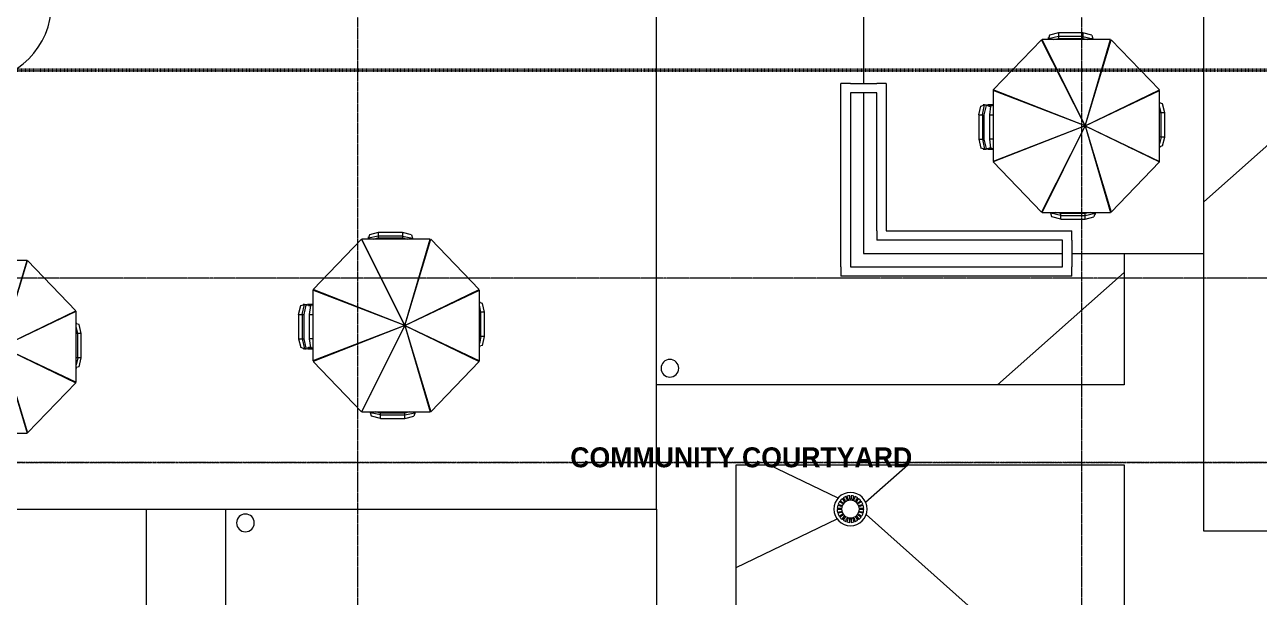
# Model space of a CAD drawing. Header units: inches. Extents: x -4266 to -1814, y 9706 to 12441.
# Drawn here: x -3305 to -2747, y 11009 to 11268 of the extents above; entities that cross this region are included whole.
import ezdxf

# ---------------------------------------------------------------- set-up
doc = ezdxf.new("R2010")
doc.units = ezdxf.units.IN
doc.header["$MEASUREMENT"] = 0
for name, pattern in [('Aligning Line 1_8_', [0.25, 0.125, -0.125]), ('Dash 1_16_', [0.125, 0.0625, -0.0625]), ('Dash Dot 3_16_', [0.3125, 0.1875, -0.0625, 0, -0.0625]), ('Grid Line 1_2_', [0.875, 0.5, -0.125, 0.125, -0.125])]:
    doc.linetypes.add(name, pattern=pattern)
for name, color, linetype, lineweight in [('A-ANNO-NOTE', 131, 'Continuous', 9), ('A-ANNO-SYMB-1', 150, 'Dash Dot 3_16_', 9), ('A-DOOR-1', 7, 'Continuous', 9), ('A-FLOR-2', 10, 'Continuous', 13), ('A-WALL-4', 10, 'Continuous', 13), ('C-PROP-LINE-2', 91, 'Dash 1_16_', 50), ('E-LITE-EQPM-2', 7, 'Continuous', 9), ('G-ANNO-SYMB', 111, 'Aligning Line 1_8_', 9), ('I-FURN', 30, 'Continuous', 9), ('M-EQPM-2', 7, 'Continuous', 9), ('S-GRID-1', 1, 'Grid Line 1_2_', 9)]:
    doc.layers.add(name, color=color, linetype=linetype, lineweight=lineweight)
doc.styles.add('Century Gothic_B', font='GOTHICB.TTF', dxfattribs={"height": 9})

# ---------------------------------------------------------------- blocks, each defined once
blk = doc.blocks.new('Outdoor Table01 - 02ZUTB01_dwg-2525485-FLOOR PLAN - 1ST FLOOR')
at = {"layer": 'I-FURN'}
for p, q in [((-11, 40.99), (-11.5, 39.37)), ((-7, 40.37), (-11.5, 39.37)), ((-11.42, 39.62), (-11.5, 40)), ((-11.5, 39.5), (-11.5, 40)), ((-11.49, 39.42), (-11.5, 39.5)), ((-11.5, 39.37), (-11.5, 39)), ((-11.42, 39), (-11.46, 39.24)), ((-7, 41.99), (-11, 40.99)), ((-7, 39.5), (-9.25, 39)), ((-7, 41.99), (4, 41.99)), ((-7, 41.99), (-7, 40.37)), ((-7, 40.37), (4, 40.37)), ((-7, 40.37), (-7, 39.5)), ((4, 39.5), (-7, 39.5)), ((4, 41.99), (8, 40.99)), ((4, 41.99), (4, 40.37)), ((4, 40.37), (8.5, 39.37)), ((4, 40.37), (4, 39.5)), ((6.25, 39), (4, 39.5)), ((8.5, 39.37), (8, 40.99)), ((8.5, 40), (8.42, 39.62)), ((8.46, 39.24), (8.42, 39)), ((8.5, 39.5), (8.49, 39.42)), ((8.5, 39.5), (8.5, 40)), ((8.5, 39.37), (8.5, 39)), ((-37.47, 16.26), (-15.64, 38.89)), ((4, 0), (-15.64, 38.89)), ((-15.38, 39), (4, 0)), ((-15.38, 39), (15.49, 39)), ((4, 0), (15.49, 39)), ((4, 0), (15.74, 38.89)), ((15.74, 38.89), (37.57, 16.26)), ((-11.5, 30.7), (-11.5, 31.19)), ((-7.56, 23.27), (-7.74, 23.24)), ((10.22, 20.61), (10.1, 20.71)), ((4, 0), (-37.57, 16)), ((-37.57, -16), (-37.57, 16)), ((4, 0), (-37.47, 16.26)), ((4, 0), (37.57, 16.26)), ((4, 0), (37.68, 16)), ((37.68, 16), (37.68, -16)), ((-43.99, 6), (-42.99, 10)), ((-43.99, -5), (-43.99, 6)), ((-43.99, 6), (-42.37, 6)), ((-41.37, 10.5), (-42.99, 10)), ((-42.37, 6), (-41.37, 10.5)), ((-42.37, -5), (-42.37, 6)), ((-42.37, 6), (-41.5, 6)), ((-41.5, 10.5), (-42, 10.5)), ((-42, 10.5), (-41.62, 10.42)), ((-41.42, 10.49), (-41.5, 10.5)), ((-40.56, 10.23), (-41.5, 6)), ((-41.5, 6), (-41.5, -5)), ((-41.37, 10.5), (-40.5, 10.5)), ((-38.5, 10), (-41.24, 10.46)), ((-40.56, 10.21), (-39.5, 10)), ((-40.5, 10.5), (-40.54, 10.34)), ((-39.7, 10.2), (-40, 10.5)), ((-40, 10.5), (-39, 10.5)), ((-38.5, 10), (-39.5, 10)), ((-38.5, 10), (-39, 10.5)), ((-39, 10.5), (-37.57, 10.5)), ((-39, 10.5), (-37.57, 10.5)), ((-38.5, 10), (-39, 6)), ((-39, 6), (-39, -5)), ((-37.57, 6), (-39, 6)), ((-37.57, 10.31), (-38.5, 10)), ((-23.32, 10.71), (-23.39, 10.54)), ((20.51, 7.84), (20.45, 7.97)), ((23.61, 9.5), (24, 9.5)), ((37.68, 9.44), (38, 9.5)), ((37.68, 9.5), (38, 9.5)), ((38.99, 9), (37.68, 9.4)), ((38.37, 5), (37.68, 8.11)), ((38.99, 9), (39.99, 5)), ((4, 0), (-37.57, -16)), ((4, 0), (-37.47, -16.26)), ((4, 0), (-15.64, -38.89)), ((4, 0), (-15.38, -39)), ((4, 0), (15.49, -39)), ((4, 0), (37.68, -16)), ((4, 0), (37.57, -16.26)), ((4, 0), (15.74, -38.89)), ((38.37, 5), (37.68, 5)), ((39.99, 5), (38.37, 5)), ((38.37, 5), (38.37, -6)), ((39.99, 5), (39.99, -6)), ((-43.99, -5), (-42.99, -9)), ((-43.99, -5), (-42.37, -5)), ((-42.37, -5), (-41.37, -9.5)), ((-42.37, -5), (-41.5, -5)), ((-41.5, -5), (-40.56, -9.23)), ((-39, -5), (-38.5, -9)), ((-39, -5), (-37.57, -5)), ((-42.99, -9), (-41.37, -9.5)), ((-41.62, -9.42), (-42, -9.5)), ((-41.5, -9.5), (-42, -9.5)), ((-41.42, -9.49), (-41.5, -9.5)), ((-41.37, -9.5), (-40.5, -9.5)), ((-38.5, -9), (-41.24, -9.46)), ((-39.5, -9), (-40.56, -9.21)), ((-40.54, -9.34), (-40.5, -9.5)), ((-40, -9.5), (-39.7, -9.2)), ((-39, -9.5), (-40, -9.5)), ((-39.5, -9), (-38.5, -9)), ((-39, -9.5), (-38.5, -9)), ((-37.57, -9.5), (-39, -9.5)), ((-37.57, -9.5), (-39, -9.5)), ((-37.57, -9.31), (-38.5, -9)), ((-23.39, -10.54), (-23.32, -10.71)), ((20.45, -7.97), (20.51, -7.84)), ((25.68, -10.5), (26.1, -10.5)), ((38.37, -6), (37.68, -9.11)), ((38.37, -6), (37.68, -6)), ((38.99, -10), (37.68, -10.4)), ((38, -10.5), (37.68, -10.44)), ((37.68, -10.5), (38, -10.5)), ((39.99, -6), (38.37, -6)), ((39.99, -6), (38.99, -10)), ((-15.64, -38.89), (-37.47, -16.26)), ((37.57, -16.26), (15.74, -38.89)), ((10.1, -20.71), (10.22, -20.61)), ((-8, -23.77), (-8, -24.14)), ((-7.74, -23.24), (-7.56, -23.27)), ((-12.5, -32.68), (-12.5, -33.2)), ((15.49, -39), (-15.38, -39)), ((-12.5, -39.37), (-12.5, -39)), ((-12.42, -39), (-12.46, -39.24)), ((-10.25, -39), (-8, -39.5)), ((3, -39.5), (5.25, -39)), ((7.42, -39), (7.46, -39.24)), ((7.5, -39.37), (7.5, -39)), ((-12, -40.99), (-12.5, -39.37)), ((-8, -40.37), (-12.5, -39.37)), ((-12.49, -39.42), (-12.5, -39.5)), ((-12.5, -39.5), (-12.5, -40)), ((-12.5, -40), (-12.42, -39.62)), ((-8, -41.99), (-12, -40.99)), ((-8, -39.5), (3, -39.5)), ((-8, -40.37), (-8, -39.5)), ((3, -40.37), (-8, -40.37)), ((-8, -41.99), (-8, -40.37)), ((3, -41.99), (-8, -41.99)), ((3, -40.37), (7.5, -39.37)), ((3, -40.37), (3, -39.5)), ((3, -41.99), (3, -40.37)), ((7, -40.99), (3, -41.99)), ((7, -40.99), (7.5, -39.37)), ((7.42, -39.62), (7.5, -40)), ((7.49, -39.42), (7.5, -39.5)), ((7.5, -39.5), (7.5, -40))]:
    blk.add_line(p, q, dxfattribs=at)

msp = doc.modelspace()

# ---------------------------------------------------------------- linework, layer by layer
at = {"layer": 'A-ANNO-SYMB-1'}
for p, q in [((-1883.64479, 11153.42614), (-4015.08301, 11153.42614)), ((-4015.08301, 11070.38095), (-1883.64479, 11070.38095))]:
    msp.add_line(p, q, dxfattribs=at)
at = {"layer": 'A-DOOR-1'}
msp.add_arc((-3327.72374, 11277.2894), 35, 270, 360, dxfattribs=at)
at = {"layer": 'A-FLOR-2'}
for p, q in [((-3019.52374, 11049.2894), (-3019.52374, 11276.2894)), ((-2925.92374, 11276.2894), (-2925.92374, 11241.3894)), ((-2772.32374, 11187.97892), (-2672.86435, 11276.2894)), ((-2772.32374, 11164.5894), (-2772.32374, 11275.6644)), ((-2925.92374, 11237.1394), (-2925.92374, 11164.5894)), ((-2925.92374, 11164.5894), (-2836.17374, 11164.5894)), ((-2831.92374, 11164.5894), (-2772.32374, 11164.5894)), ((-2808.32374, 11164.5894), (-2808.32374, 11105.2894)), ((-2772.32374, 11039.2894), (-2772.32374, 11164.5894)), ((-2865.45254, 11105.2894), (-2808.32374, 11156.01434)), ((-2808.32374, 11105.2894), (-3019.52374, 11105.2894)), ((-2983.52374, 10934.1894), (-2983.52374, 11069.2894)), ((-2983.52374, 11069.2894), (-2808.32374, 11069.2894)), ((-2937.48174, 11054.25202), (-2968.7112, 11069.2894)), ((-2925.06269, 11052.36125), (-2905.99742, 11069.2894)), ((-2808.32374, 11069.2894), (-2808.32374, 10934.1894)), ((-3400.17374, 11049.2894), (-3019.52374, 11049.2894)), ((-3249.92374, 11049.2894), (-3249.92374, 10934.1894)), ((-3213.92374, 10934.1894), (-3213.92374, 11049.2894)), ((-3019.52374, 11049.2894), (-3019.52374, 10934.1894)), ((-2924.82634, 11046.84073), (-2808.32374, 10943.10802)), ((-2983.52374, 11022.92327), (-2937.91057, 11044.94804)), ((-2520.32374, 11039.2894), (-2772.32374, 11039.2894))]:
    msp.add_line(p, q, dxfattribs=at)
at = {"layer": 'A-WALL-4'}
for p, q in [((-2936.17374, 11158.5894), (-2936.17374, 11241.3894)), ((-2931.92374, 11241.3894), (-2936.17374, 11241.3894)), ((-2931.92374, 11241.3894), (-2919.92374, 11241.3894)), ((-2931.92374, 11237.1394), (-2931.92374, 11158.5894)), ((-2919.92374, 11237.1394), (-2931.92374, 11237.1394)), ((-2915.67374, 11241.3894), (-2919.92374, 11241.3894)), ((-2919.92374, 11174.8394), (-2919.92374, 11237.1394)), ((-2915.67374, 11241.3894), (-2915.67374, 11174.8394)), ((-2919.92374, 11174.8394), (-2919.92374, 11170.5894)), ((-2915.67374, 11174.8394), (-2831.92374, 11174.8394)), ((-2831.92374, 11170.5894), (-2831.92374, 11174.8394)), ((-2836.17374, 11170.5894), (-2919.92374, 11170.5894)), ((-2836.17374, 11158.5894), (-2836.17374, 11170.5894)), ((-2831.92374, 11170.5894), (-2831.92374, 11158.5894)), ((-2936.17374, 11158.5894), (-2936.17374, 11154.3394)), ((-2931.92374, 11158.5894), (-2836.17374, 11158.5894)), ((-2831.92374, 11154.3394), (-2831.92374, 11158.5894)), ((-2831.92374, 11154.3394), (-2936.17374, 11154.3394))]:
    msp.add_line(p, q, dxfattribs=at)
at = {"layer": 'C-PROP-LINE-2'}
msp.add_line((-2068.92374, 11247.3894), (-3400.04874, 11247.3894), dxfattribs=at)
at = {"layer": 'E-LITE-EQPM-2'}
for centre, start, end in [((-3013.43982, 11112.81271), 0, 180), ((-3013.43982, 11112.81271), 180, 0), ((-3205.13712, 11043.0406), 0, 180), ((-3205.13712, 11043.0406), 180, 0)]:
    msp.add_arc(centre, 4, start, end, dxfattribs=at)
at = {"layer": 'G-ANNO-SYMB'}
for p, q in [((-1910.89642, 11153.42614), (-4027.08301, 11153.42614)), ((-1910.89642, 11070.38095), (-4027.08301, 11070.38095))]:
    msp.add_line(p, q, dxfattribs=at)
at = {"layer": 'M-EQPM-2', "flags": 128}
for points in [[(-2935.53361, 11051.75823), (-2936.17077, 11052.22115), (-2936.80784, 11052.68401)], [(-2936.50799, 11053.08419), (-2935.86999, 11052.62066), (-2935.23163, 11052.15686)], [(-2934.6099, 11052.7575), (-2935.0729, 11053.39477), (-2935.53583, 11054.03193)], [(-2935.12817, 11054.3215), (-2934.66476, 11053.68366), (-2934.20112, 11053.04552)], [(-2933.43214, 11053.42667), (-2933.67562, 11054.17602), (-2933.91904, 11054.9252)], [(-2933.44264, 11055.07703), (-2933.19908, 11054.32743), (-2932.95543, 11053.57755)], [(-2932.11046, 11053.70807), (-2932.11046, 11054.49625), (-2932.11046, 11055.28419)], [(-2931.61046, 11055.28419), (-2931.61046, 11054.49625), (-2931.61046, 11053.70807)], [(-2930.76548, 11053.57755), (-2930.52183, 11054.32743), (-2930.27827, 11055.07703)], [(-2929.80187, 11054.9252), (-2930.04529, 11054.17602), (-2930.28877, 11053.42667)], [(-2929.51979, 11053.04552), (-2929.05615, 11053.68366), (-2928.59274, 11054.3215)], [(-2928.18508, 11054.03193), (-2928.64801, 11053.39477), (-2929.11101, 11052.7575)], [(-2928.48928, 11052.15686), (-2927.85092, 11052.62066), (-2927.21292, 11053.08419)], [(-2926.91307, 11052.68401), (-2927.55015, 11052.22115), (-2928.1873, 11051.75823)], [(-2936.28396, 11049.14854), (-2937.07142, 11049.14854), (-2937.8588, 11049.14854)], [(-2937.8497, 11049.64854), (-2937.0609, 11049.64854), (-2936.2716, 11049.64854)], [(-2937.6662, 11047.77501), (-2936.91605, 11048.01875), (-2936.16545, 11048.26263)], [(-2936.11247, 11050.51724), (-2936.86141, 11050.76059), (-2937.61028, 11051.00391)], [(-2936.02211, 11047.78347), (-2936.77106, 11047.54013), (-2937.51992, 11047.2968)], [(-2937.44753, 11051.47676), (-2936.69739, 11051.23302), (-2935.94679, 11050.98914)], [(-2936.90568, 11046.04199), (-2936.26768, 11046.50552), (-2935.62933, 11046.96931)], [(-2935.34352, 11046.55893), (-2935.98068, 11046.09601), (-2936.61775, 11045.63315)], [(-2927.10316, 11045.63315), (-2927.74023, 11046.09601), (-2928.37739, 11046.55893)], [(-2928.09158, 11046.96931), (-2927.45323, 11046.50552), (-2926.81523, 11046.04199)], [(-2927.77413, 11050.98914), (-2927.02352, 11051.23302), (-2926.27338, 11051.47676)], [(-2926.20099, 11047.2968), (-2926.94985, 11047.54013), (-2927.6988, 11047.78347)], [(-2926.11063, 11051.00391), (-2926.8595, 11050.76059), (-2927.60844, 11050.51724)], [(-2927.55546, 11048.26263), (-2926.80486, 11048.01875), (-2926.05471, 11047.77501)], [(-2927.44931, 11049.64854), (-2926.66001, 11049.64854), (-2925.87121, 11049.64854)], [(-2925.86211, 11049.14854), (-2926.64949, 11049.14854), (-2927.43695, 11049.14854)], [(-2935.63649, 11044.62661), (-2935.17307, 11045.26444), (-2934.70944, 11045.90258)], [(-2934.3092, 11045.60281), (-2934.7722, 11044.96555), (-2935.23512, 11044.32839)], [(-2933.98232, 11043.67712), (-2933.73877, 11044.42671), (-2933.49511, 11045.1766)], [(-2933.02076, 11045.01846), (-2933.26424, 11044.26911), (-2933.50767, 11043.51993)], [(-2932.11046, 11043.29461), (-2932.11046, 11044.08254), (-2932.11046, 11044.87072)], [(-2931.61046, 11044.87072), (-2931.61046, 11044.08254), (-2931.61046, 11043.29461)], [(-2930.21325, 11043.51993), (-2930.45667, 11044.26911), (-2930.70015, 11045.01846)], [(-2930.2258, 11045.1766), (-2929.98214, 11044.42671), (-2929.73859, 11043.67712)], [(-2928.48579, 11044.32839), (-2928.94871, 11044.96555), (-2929.41172, 11045.60281)], [(-2929.01147, 11045.90258), (-2928.54784, 11045.26444), (-2928.08443, 11044.62661)]]:
    msp.add_lwpolyline(points, dxfattribs=at)
at = {"layer": 'M-EQPM-2'}
for radius, start, end in [(7.5, 0, 180), (6, 145.5442994, 158.61946), (6, 127.7749789, 140.76775), (4, 0, 180), (4.42574, 139.6160726, 146.0938258), (6, 110.0656934, 122.9986743), (4.42574, 121.9295275, 128.4066691), (6, 92.3880155, 105.2895868), (4.42574, 104.3243311, 110.8009782), (4.42574, 86.7617709, 93.2382291), (6, 74.7104132, 87.6119845), (4.42574, 69.1990218, 75.6756689), (6, 57.0013257, 69.9343066), (4.42574, 51.5933309, 58.0704725), (4.42574, 33.9061742, 40.3839274), (6, 39.23225, 52.2250211), (6, 21.38054, 34.4557006), (7.5, 180, 0), (6, 181.3451807, 194.61946), (6, 163.3962075, 176.5683576), (6, 199.3962075, 212.76775), (4.42574, 175.3453706, 180), (4.42574, 180, 181.8238076), (4.42574, 193.4147535, 199.8930015), (4.42574, 157.4147535, 163.8930015), (4, 180, 0), (4.42574, 211.6160726, 218.0938258), (4.42574, 321.9061742, 328.3839274), (4.42574, 16.1069985, 22.5852465), (4.42574, 340.1069985, 346.5852465), (4.42574, 0, 4.6546294), (4.42574, 358.1761924, 0), (6, 327.23225, 340.6037925), (6, 3.4316424, 16.6037925), (6, 345.38054, 358.6548193), (6, 217.5442994, 230.9986743), (6, 235.7749789, 249.2895868), (4.42574, 229.9295275, 236.4066691), (6, 254.0656934, 267.6119845), (4.42574, 248.3243311, 254.8009782), (4.42574, 266.7617709, 273.2382291), (6, 272.3880155, 285.9343066), (4.42574, 285.1990218, 291.6756689), (6, 290.7104132, 304.2250211), (4.42574, 303.5933309, 310.0704725), (6, 309.0013257, 322.4557006)]:
    msp.add_arc((-2931.86046, 11049.2894), radius, start, end, dxfattribs=at)
at = {"layer": 'S-GRID-1'}
for p, q in [((-3154.32374, 9836.17969), (-3154.32374, 12376.79045)), ((-2827.32374, 9836.17969), (-2827.32374, 12376.79045))]:
    msp.add_line(p, q, dxfattribs=at)

# ---------------------------------------------------------------- block references
at = {"extrusion": (0, 0, -1), "zscale": -1, "rotation": 180}
for p in [(2829.92374, 11222.1894), (3137.12374, 11132.13565), (3319.24874, 11122.53565)]:
    msp.add_blockref('Outdoor Table01 - 02ZUTB01_dwg-2525485-FLOOR PLAN - 1ST FLOOR', p, dxfattribs=at)

# ---------------------------------------------------------------- texts
at = {"layer": 'A-ANNO-NOTE', "insert": (-3058.41108, 11077.14221), "char_height": 9, "width": 190.89, "attachment_point": 1, "style": 'Century Gothic_B'}
msp.add_mtext('COMMUNITY COURTYARD', dxfattribs=at)

doc.saveas('drawing.dxf')
